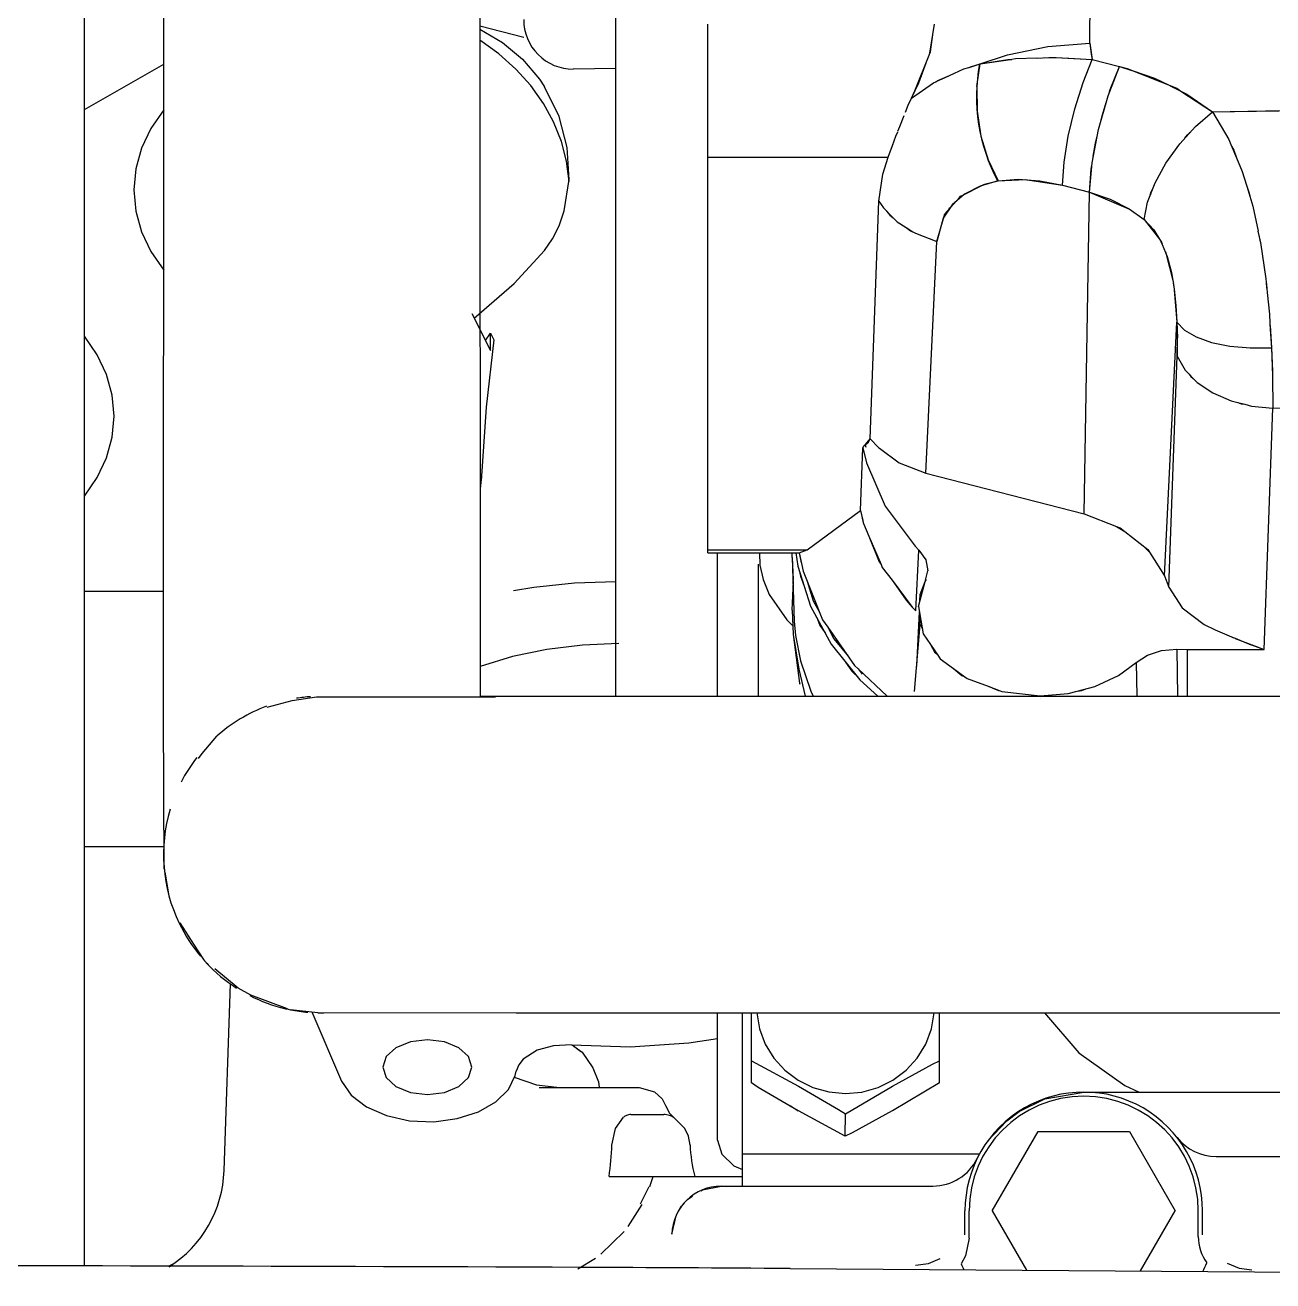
# Model space of a CAD drawing. Extents: x 1551 to 113148, y -1700 to 77018.
# Drawn here: x 18342.7 to 18468.8, y 12368.7 to 12495.6 of the extents above; entities that cross this region are included whole.
import ezdxf

# ---------------------------------------------------------------- set-up
doc = ezdxf.new("R2010")
doc.units = 0
doc.header["$LTSCALE"] = 500
doc.header["$MEASUREMENT"] = 0
doc.linetypes.add('SNT-025', pattern=[0.74, 0.4, -0.17, 0, -0.17])
doc.layers.get('0').update_dxf_attribs({"linetype": 'CONTINUOUS'})
doc.layers.add('GENERATORSETT', color=7, linetype='CONTINUOUS')

# ---------------------------------------------------------------- blocks, each defined once
blk = doc.blocks.new('GENERATOR-CENTER')
for p, q in [((-2403.6, 337.74), (-2403.59, 450.4)), ((-2371.63, 449.22), (-2371.62, 339.48)), ((-2411.61, 281.95), (-2411.61, 426.95)), ((-2357.89, 339.5), (-2357.89, 423.16)), ((-2309.98, 405.54), (-2309.96, 411.09)), ((-2348.61, 404.3), (-2348.61, 407.43)), ((-2326.15, 404.5), (-2325.69, 407.43)), ((-2371.63, 407.27), (-2367.21, 406.13)), ((-2371.63, 406.95), (-2369.34, 405.59)), ((-2348.61, 404.81), (-2348.61, 406.71)), ((-2326.1, 404.66), (-2325.82, 406.63)), ((-2369.71, 404.44), (-2371.63, 405.83)), ((-2369.34, 405.59), (-2367.34, 403.92)), ((-2318.31, 404.33), (-2314.23, 405.18)), ((-2318.31, 404.33), (-2314.23, 405.18)), ((-2314.23, 405.18), (-2309.98, 405.54)), ((-2314.23, 405.18), (-2309.98, 405.54)), ((-2309.98, 405.54), (-2309.87, 404.42)), ((-2309.98, 405.54), (-2309.74, 403.89)), ((-2368, 402.9), (-2369.71, 404.44)), ((-2367.34, 403.92), (-2365.6, 401.87)), ((-2348.61, 400.69), (-2348.61, 404.3)), ((-2348.61, 401.46), (-2348.61, 403.6)), ((-2327.68, 400.69), (-2326.22, 404.3)), ((-2326.22, 404.3), (-2326.15, 404.5)), ((-2326.14, 404.56), (-2326.1, 404.66)), ((-2321.08, 403.42), (-2318.31, 404.33)), ((-2321.08, 403.42), (-2318.31, 404.33)), ((-2321.08, 403.42), (-2318, 403.88)), ((-2321.08, 403.42), (-2318.28, 403.87)), ((-2318.28, 403.87), (-2317.88, 403.89)), ((-2317.89, 403.9), (-2317.49, 403.96)), ((-2317.49, 403.96), (-2315.31, 404.03)), ((-2315.37, 404.01), (-2314.13, 404.07)), ((-2314.57, 404.05), (-2314, 404.07)), ((-2314.13, 404.07), (-2313.8, 404.07)), ((-2313.81, 404.08), (-2313.67, 404.08)), ((-2313.67, 404.08), (-2313.4, 404.07)), ((-2313.43, 404.06), (-2312.1, 404.02)), ((-2312.83, 404.04), (-2309.74, 403.89)), ((-2312.39, 404.03), (-2312.37, 404.02)), ((-2312.18, 404.02), (-2312.16, 404.01)), ((-2312.1, 404.02), (-2309.74, 403.89)), ((-2311.18, 403.97), (-2311.18, 403.96)), ((-2311.18, 403.97), (-2311.18, 403.96)), ((-2310.68, 403.94), (-2310.68, 403.93)), ((-2310.68, 401.56), (-2309.74, 403.89)), ((-2310.68, 401.56), (-2309.74, 403.89)), ((-2309.87, 404.42), (-2309.74, 403.89)), ((-2309.74, 403.89), (-2306.99, 403.18)), ((-2309.74, 403.89), (-2306.99, 403.18)), ((-2411.61, 398.81), (-2403.59, 403.39)), ((-2366.49, 401.23), (-2368, 402.9)), ((-2362.21, 402.92), (-2357.89, 403.01)), ((-2362.21, 402.89), (-2362.21, 402.92)), ((-2327.29, 401.51), (-2326.52, 403.55)), ((-2324.19, 402.25), (-2322.71, 402.92)), ((-2322.71, 402.92), (-2322.21, 403.07)), ((-2322.22, 403.06), (-2322.06, 403.13)), ((-2322.18, 403.08), (-2321.08, 403.42)), ((-2322.06, 403.13), (-2321.08, 403.42)), ((-2321.42, 401.14), (-2321.08, 403.42)), ((-2321.13, 403.43), (-2321.08, 403.42)), ((-2308.15, 400.21), (-2306.99, 403.18)), ((-2307.93, 400.85), (-2306.99, 403.18)), ((-2306.99, 403.18), (-2305.75, 402.77)), ((-2306.99, 403.18), (-2306.21, 402.95)), ((-2306.21, 402.95), (-2301.21, 400.96)), ((-2306.16, 402.9), (-2306.16, 402.93)), ((-2306.16, 402.9), (-2306.16, 402.93)), ((-2305.61, 402.72), (-2303.44, 402)), ((-2365.21, 399.44), (-2366.49, 401.23)), ((-2365.6, 401.87), (-2365.11, 401.11)), ((-2363.63, 398.12), (-2365.11, 401.11)), ((-2328.02, 399.96), (-2325.79, 401.52)), ((-2328.02, 399.96), (-2327.29, 401.51)), ((-2327.37, 401.44), (-2327.35, 401.38)), ((-2327.08, 402.07), (-2327.07, 402.19)), ((-2327.05, 402.25), (-2327.05, 402.17)), ((-2325.79, 401.52), (-2325.55, 401.63)), ((-2325.55, 401.62), (-2325.35, 401.76)), ((-2325.53, 401.64), (-2324.3, 402.2)), ((-2325.35, 401.76), (-2324.17, 402.25)), ((-2321.42, 401.14), (-2321.39, 398.66)), ((-2311.51, 398.9), (-2310.68, 401.56)), ((-2311.51, 398.9), (-2310.68, 401.56)), ((-2303.44, 402), (-2301.91, 401.24)), ((-2301.87, 401.22), (-2300.19, 400.38)), ((-2348.61, 397.1), (-2348.61, 400.69)), ((-2348.61, 397.92), (-2348.61, 400.2)), ((-2328.35, 399.25), (-2328.02, 399.96)), ((-2328.02, 399.96), (-2327.68, 400.69)), ((-2328.02, 399.95), (-2328.02, 399.96)), ((-2328.02, 399.96), (-2328.01, 399.96)), ((-2309.12, 396.81), (-2308.15, 400.21)), ((-2308.05, 400.47), (-2307.93, 400.85)), ((-2301.21, 400.96), (-2300.79, 400.68)), ((-2300.79, 400.68), (-2297.61, 398.6)), ((-2300.19, 400.38), (-2297.61, 398.6)), ((-2403.59, 398.78), (-2404.89, 396.91)), ((-2364.18, 397.56), (-2365.21, 399.44)), ((-2328.63, 398.56), (-2328.35, 399.25)), ((-2321.39, 398.66), (-2321.01, 396.13)), ((-2312.17, 396.14), (-2311.51, 398.9)), ((-2312.17, 396.14), (-2311.51, 398.9)), ((-2308.76, 398.19), (-2308.34, 399.52)), ((-2299.32, 397.11), (-2297.61, 398.6)), ((-2297.62, 398.59), (-2297.61, 398.6)), ((-2297.61, 398.6), (-2276.6, 398.9)), ((-2297.61, 398.6), (-2278.14, 398.9)), ((-2297.61, 398.6), (-2295.93, 395.78)), ((-2363.4, 395.6), (-2364.18, 397.56)), ((-2362.8, 394.97), (-2363.63, 398.12)), ((-2329.27, 396.94), (-2329.14, 397.28)), ((-2329.21, 397.1), (-2328.74, 398.23)), ((-2308.96, 397.36), (-2308.76, 398.19)), ((-2404.89, 396.91), (-2405.84, 394.9)), ((-2348.61, 396.58), (-2348.61, 397.1)), ((-2348.61, 393.99), (-2348.61, 396.88)), ((-2329.93, 395.19), (-2329.6, 396.11)), ((-2329.6, 396.11), (-2329.41, 396.58)), ((-2329.39, 396.63), (-2329.21, 397.1)), ((-2321.01, 396.13), (-2320.28, 393.72)), ((-2312.59, 393.49), (-2312.17, 396.14)), ((-2312.59, 393.49), (-2312.17, 396.14)), ((-2309.77, 393.43), (-2309.12, 396.81)), ((-2309.42, 395.43), (-2309.22, 396.27)), ((-2300.91, 395.34), (-2299.32, 397.11)), ((-2300.38, 395.93), (-2300.13, 396.25)), ((-2300.13, 396.25), (-2299.85, 396.52)), ((-2405.84, 394.9), (-2406.41, 392.82)), ((-2362.88, 393.59), (-2363.4, 395.6)), ((-2362.63, 391.76), (-2362.8, 394.97)), ((-2330.38, 393.99), (-2329.87, 395.34)), ((-2330.38, 393.99), (-2329.93, 395.19)), ((-2309.64, 394.11), (-2309.42, 395.43)), ((-2302.3, 393.41), (-2300.91, 395.34)), ((-2295.93, 395.78), (-2295.66, 395.13)), ((-2295.67, 395.13), (-2295.44, 394.72)), ((-2295.63, 395.06), (-2295.16, 393.95)), ((-2295.44, 394.72), (-2295.16, 393.95)), ((-2362.63, 391.55), (-2362.88, 393.59)), ((-2348.61, 393.99), (-2330.38, 393.99)), ((-2348.61, 393.99), (-2330.38, 393.99)), ((-2348.61, 354.33), (-2348.61, 393.99)), ((-2348.61, 354.33), (-2348.61, 393.99)), ((-2330.92, 392.29), (-2330.38, 393.99)), ((-2330.38, 393.99), (-2330.38, 393.99)), ((-2320.28, 393.72), (-2319.26, 391.6)), ((-2312.75, 391.17), (-2312.59, 393.49)), ((-2312.75, 391.17), (-2312.59, 393.49)), ((-2310.03, 390.47), (-2309.77, 393.43)), ((-2302.3, 393.41), (-2302.29, 393.42)), ((-2295.16, 393.95), (-2294.58, 392.55)), ((-2406.41, 392.82), (-2406.61, 390.69)), ((-2331.31, 389.55), (-2330.92, 392.29)), ((-2310.03, 390.47), (-2309.86, 392.79)), ((-2309.86, 392.79), (-2309.79, 393.17)), ((-2303.4, 391.41), (-2302.3, 393.41)), ((-2302.3, 393.4), (-2302.3, 393.41)), ((-2294.58, 392.55), (-2294.16, 391.17)), ((-2363.12, 388.57), (-2362.63, 391.76)), ((-2322.75, 390.2), (-2320.99, 391.1)), ((-2321.06, 391.07), (-2322.65, 390.27)), ((-2319.26, 391.6), (-2321.06, 391.07)), ((-2320.99, 391.1), (-2320.69, 391.25)), ((-2320.69, 391.25), (-2320.38, 391.33)), ((-2320.38, 391.33), (-2319.27, 391.6)), ((-2319.3, 391.58), (-2319.26, 391.6)), ((-2319.27, 391.6), (-2319.26, 391.6)), ((-2319.26, 391.6), (-2317.24, 391.77)), ((-2319.26, 391.6), (-2316.54, 391.76)), ((-2317.24, 391.77), (-2315.06, 391.62)), ((-2316.54, 391.76), (-2312.75, 391.17)), ((-2315.06, 391.62), (-2312.75, 391.17)), ((-2312.75, 391.17), (-2310.03, 390.47)), ((-2312.75, 391.17), (-2310.03, 390.47)), ((-2304.15, 389.47), (-2303.4, 391.41)), ((-2294.17, 391.17), (-2293.89, 390.38)), ((-2294.13, 391.06), (-2293.53, 389.05)), ((-2406.61, 390.69), (-2406.42, 388.55)), ((-2324.66, 388.26), (-2323.15, 389.94)), ((-2322.65, 390.27), (-2323.91, 389.19)), ((-2323.15, 389.94), (-2323.06, 390.05)), ((-2323.06, 390.05), (-2322.75, 390.2)), ((-2310.56, 357.96), (-2310.03, 390.47)), ((-2310.56, 357.96), (-2310.03, 390.47)), ((-2310.03, 390.47), (-2307.94, 389.77)), ((-2310.03, 390.47), (-2305.99, 388.76)), ((-2307.94, 389.77), (-2306.03, 388.79)), ((-2303.9, 390.12), (-2303.82, 390.43)), ((-2303.87, 390.22), (-2303.86, 390.21)), ((-2303.85, 390.3), (-2303.83, 390.29)), ((-2303.82, 390.43), (-2303.65, 390.77)), ((-2293.89, 390.38), (-2293.75, 389.8)), ((-2406.42, 388.55), (-2405.84, 386.47)), ((-2363.63, 387.06), (-2363.12, 388.57)), ((-2332.2, 365.55), (-2331.31, 389.55)), ((-2332.2, 365.55), (-2331.31, 389.55)), ((-2331.31, 389.55), (-2330.86, 388.87)), ((-2330.86, 388.87), (-2329.88, 387.88)), ((-2330.53, 388.54), (-2330.22, 388.13)), ((-2323.91, 389.19), (-2324.81, 387.85)), ((-2324.2, 388.77), (-2324.18, 388.89)), ((-2324.14, 388.83), (-2324.11, 388.96)), ((-2306.6, 389.02), (-2306.59, 389.08)), ((-2306.6, 389.02), (-2306.59, 389.08)), ((-2306.18, 388.84), (-2306.18, 388.87)), ((-2306.18, 388.84), (-2306.18, 388.87)), ((-2306.03, 388.79), (-2304.51, 387.7)), ((-2304.51, 387.7), (-2304.15, 389.47)), ((-2293.53, 389.05), (-2292.99, 386.53)), ((-2330.22, 388.13), (-2329.88, 387.88)), ((-2329.88, 387.88), (-2329.46, 387.46)), ((-2329.46, 387.46), (-2328.54, 386.88)), ((-2325.45, 385.49), (-2324.66, 388.26)), ((-2324.81, 387.85), (-2325.45, 385.49)), ((-2324.88, 387.71), (-2324.82, 387.68)), ((-2304.51, 387.7), (-2304.51, 387.7)), ((-2304.51, 387.7), (-2303.54, 386.67)), ((-2304.51, 387.7), (-2302.94, 385.71)), ((-2405.84, 386.47), (-2404.89, 384.47)), ((-2364.29, 385.74), (-2363.63, 387.06)), ((-2328.54, 386.88), (-2328.12, 386.57)), ((-2328.54, 386.88), (-2327.89, 386.47)), ((-2328.12, 386.57), (-2327.89, 386.47)), ((-2327.89, 386.47), (-2327.62, 386.31)), ((-2327.62, 386.31), (-2325.45, 385.49)), ((-2303.54, 386.67), (-2302.96, 385.73)), ((-2293, 386.54), (-2292.83, 385.79)), ((-2292.94, 386.25), (-2292.81, 385.66)), ((-2368.16, 381.25), (-2365.11, 384.56)), ((-2365.11, 384.56), (-2364.29, 385.74)), ((-2326.58, 362.08), (-2325.45, 385.49)), ((-2326.58, 362.08), (-2325.45, 385.49)), ((-2302.95, 385.71), (-2302.76, 385.41)), ((-2302.8, 385.48), (-2302.67, 385.19)), ((-2302.76, 385.41), (-2302.67, 385.2)), ((-2302.67, 385.19), (-2302.16, 383.95)), ((-2292.83, 385.79), (-2292.8, 385.61)), ((-2292.8, 385.62), (-2292.75, 385.39)), ((-2292.75, 385.39), (-2292.21, 381.71)), ((-2404.89, 384.47), (-2403.59, 382.59)), ((-2302.36, 384.44), (-2301.55, 381.27)), ((-2302.16, 383.95), (-2301.74, 382.36)), ((-2301.74, 382.36), (-2301.57, 381.32)), ((-2372.23, 377.74), (-2368.16, 381.25)), ((-2301.56, 381.28), (-2301.46, 380.69)), ((-2301.51, 381.01), (-2301.21, 377.33)), ((-2292.21, 381.71), (-2292.18, 381.38)), ((-2292.18, 381.38), (-2292.15, 381.13)), ((-2292.17, 381.27), (-2292.1, 380.57)), ((-2292.15, 381.13), (-2292.08, 380.33)), ((-2301.46, 380.69), (-2301.29, 379)), ((-2292.07, 380.34), (-2291.85, 378.13)), ((-2372.46, 378.21), (-2370.58, 374.46)), ((-2301.29, 379), (-2301.21, 377.33)), ((-2302.43, 351.69), (-2301.21, 377.33)), ((-2301.21, 377.33), (-2300.44, 376.53)), ((-2301.21, 377.33), (-2301.14, 375.73)), ((-2301.21, 377.33), (-2301.15, 373.89)), ((-2301.21, 377.33), (-2300.44, 376.53)), ((-2291.85, 378.13), (-2291.8, 377.22)), ((-2291.8, 377.22), (-2291.75, 376.6)), ((-2291.78, 377), (-2291.64, 374.74)), ((-2410.32, 374.04), (-2411.61, 375.91)), ((-2371.08, 375.47), (-2370.58, 376.21)), ((-2370.58, 376.21), (-2370.23, 375.53)), ((-2370.58, 374.46), (-2370.58, 376.21)), ((-2301.15, 373.89), (-2301.14, 375.73)), ((-2300.44, 376.53), (-2299.24, 375.83)), ((-2300.44, 376.53), (-2299.24, 375.83)), ((-2299.24, 375.83), (-2297.68, 375.29)), ((-2299.24, 375.83), (-2297.68, 375.29)), ((-2291.75, 376.6), (-2291.64, 374.74)), ((-2291.73, 376.14), (-2291.72, 376.14)), ((-2291.73, 376.14), (-2291.72, 376.14)), ((-2370.23, 375.53), (-2371, 368.74)), ((-2297.68, 375.29), (-2295.84, 374.91)), ((-2297.68, 375.29), (-2295.84, 374.91)), ((-2295.84, 374.91), (-2293.79, 374.73)), ((-2295.84, 374.91), (-2293.79, 374.73)), ((-2293.79, 374.73), (-2291.64, 374.74)), ((-2293.79, 374.73), (-2291.64, 374.74)), ((-2291.64, 374.74), (-2291.54, 372.38)), ((-2291.64, 374.74), (-2291.53, 371.9)), ((-2409.37, 372.04), (-2410.32, 374.04)), ((-2302, 350.56), (-2301.15, 373.89)), ((-2302, 350.56), (-2301.15, 373.89)), ((-2301.15, 373.89), (-2300.36, 372.49)), ((-2408.8, 369.96), (-2409.37, 372.04)), ((-2300.36, 372.49), (-2299.95, 372.07)), ((-2299.95, 372.07), (-2299.55, 371.65)), ((-2299.95, 372.07), (-2299.8, 371.84)), ((-2291.54, 372.38), (-2291.54, 372.2)), ((-2291.53, 371.9), (-2291.49, 368.65)), ((-2299.8, 371.84), (-2299.55, 371.65)), ((-2299.55, 371.65), (-2299.15, 371.23)), ((-2299.15, 371.23), (-2297.57, 370.18)), ((-2408.61, 367.83), (-2408.8, 369.96)), ((-2297.57, 370.18), (-2295.71, 369.37)), ((-2295.71, 369.37), (-2295.02, 369.2)), ((-2371, 368.74), (-2371.51, 361.29)), ((-2295.02, 369.2), (-2294.34, 369.03)), ((-2295.02, 369.2), (-2294.7, 369.08)), ((-2294.7, 369.08), (-2294.34, 369.03)), ((-2294.34, 369.03), (-2293.65, 368.85)), ((-2293.65, 368.85), (-2291.49, 368.65)), ((-2292.38, 344.26), (-2291.49, 368.65)), ((-2292.38, 344.26), (-2291.49, 368.65)), ((-2291.49, 368.65), (-2274.37, 368.87)), ((-2408.8, 365.71), (-2408.61, 367.83)), ((-2409.37, 363.63), (-2408.8, 365.71)), ((-2332.7, 364.93), (-2332.2, 365.55)), ((-2332.35, 365.19), (-2332.2, 365.55)), ((-2332.2, 365.55), (-2331.35, 364.66)), ((-2333.18, 358.28), (-2332.92, 364.63)), ((-2333.18, 358.28), (-2332.92, 364.63)), ((-2332.92, 364.63), (-2332.79, 364.87)), ((-2332.92, 364.63), (-2332.57, 363.12)), ((-2332.92, 364.63), (-2332.57, 363.12)), ((-2332.79, 364.87), (-2332.7, 364.93)), ((-2332.7, 364.93), (-2332.35, 365.19)), ((-2332.7, 364.93), (-2332.62, 364.7)), ((-2331.35, 364.66), (-2331.26, 364.58)), ((-2331.26, 364.58), (-2329.25, 363.12)), ((-2331.26, 364.58), (-2329.25, 363.11)), ((-2410.32, 361.63), (-2409.37, 363.63)), ((-2332.57, 363.12), (-2330.69, 358.73)), ((-2332.57, 363.12), (-2330.69, 358.73)), ((-2329.25, 363.12), (-2326.58, 362.08)), ((-2326.58, 362.08), (-2310.56, 357.96)), ((-2326.58, 362.08), (-2310.56, 357.96)), ((-2411.61, 359.76), (-2410.32, 361.63)), ((-2371.54, 360.64), (-2371.51, 361.29)), ((-2338.55, 354.33), (-2333.18, 358.28)), ((-2338.55, 354.33), (-2333.18, 358.28)), ((-2333.18, 358.28), (-2332.92, 357.22)), ((-2333.18, 358.28), (-2332.95, 357.28)), ((-2330.69, 358.73), (-2327.63, 354.68)), ((-2330.69, 358.73), (-2327.63, 354.68)), ((-2310.56, 357.96), (-2307.3, 356.67)), ((-2332.95, 357.28), (-2332.92, 357.22)), ((-2332.92, 357.22), (-2332.87, 356.98)), ((-2332.87, 356.98), (-2332.32, 355.7)), ((-2307.3, 356.67), (-2306.46, 356.17)), ((-2307.3, 356.67), (-2306.93, 356.53)), ((-2332.32, 355.7), (-2331.09, 352.83)), ((-2332.32, 355.7), (-2331.28, 353.11)), ((-2306.93, 356.53), (-2306.46, 356.17)), ((-2306.91, 356.44), (-2306.91, 356.51)), ((-2306.91, 356.44), (-2306.91, 356.51)), ((-2306.85, 356.4), (-2306.85, 356.46)), ((-2306.46, 356.17), (-2304.13, 354.36)), ((-2348.61, 354.33), (-2338.55, 354.33)), ((-2348.61, 354.01), (-2348.61, 354.33)), ((-2348.61, 354.33), (-2338.55, 354.33)), ((-2339.36, 354.01), (-2338.55, 354.33)), ((-2339.36, 354.01), (-2338.55, 354.33)), ((-2327.63, 354.68), (-2327.26, 354.3)), ((-2327.63, 354.68), (-2327.26, 354.3)), ((-2327.58, 348.16), (-2327.26, 354.3)), ((-2327.58, 348.16), (-2327.26, 354.3)), ((-2327.26, 354.3), (-2326.58, 353.3)), ((-2327.26, 354.3), (-2326.58, 353.3)), ((-2304.6, 354.73), (-2303.95, 354.09)), ((-2304.13, 354.36), (-2302.43, 351.69)), ((-2348.61, 354.01), (-2339.36, 354.01)), ((-2347.61, 339.49), (-2347.61, 354.01)), ((-2343.48, 339.49), (-2343.48, 352.88)), ((-2343.39, 354.01), (-2343.34, 352.78)), ((-2340.08, 353.53), (-2340.06, 354.01)), ((-2340.08, 353.53), (-2340.06, 354.01)), ((-2340.08, 353.53), (-2340.08, 354.01)), ((-2340.08, 353.53), (-2340.08, 354.01)), ((-2340.08, 353.53), (-2339.96, 351.3)), ((-2340.08, 353.53), (-2339.96, 351.3)), ((-2340.08, 353.53), (-2339.89, 347.11)), ((-2339.71, 354.01), (-2339.49, 352.67)), ((-2339.36, 354.01), (-2338.97, 352.16)), ((-2339.36, 354.01), (-2339.2, 353.17)), ((-2339.2, 353.17), (-2339.14, 352.96)), ((-2331.28, 353.11), (-2331.09, 352.83)), ((-2331.09, 352.83), (-2330.97, 352.55)), ((-2326.58, 353.3), (-2326.37, 352.21)), ((-2326.58, 353.3), (-2326.37, 352.21)), ((-2343.34, 352.78), (-2343.01, 351.33)), ((-2339.49, 352.67), (-2338.22, 348.64)), ((-2339.37, 352.28), (-2339.25, 351.65)), ((-2339.25, 351.65), (-2338.86, 350.65)), ((-2338.97, 352.16), (-2337, 347.23)), ((-2330.97, 352.55), (-2329.97, 351.24)), ((-2326.64, 351.12), (-2326.37, 352.21)), ((-2326.64, 351.12), (-2326.37, 352.21)), ((-2302.43, 351.69), (-2302, 350.56)), ((-2302.43, 351.69), (-2302, 350.56)), ((-2366.2, 350.5), (-2368.23, 350.18)), ((-2362.07, 350.94), (-2366.2, 350.5)), ((-2357.89, 351.1), (-2362.07, 350.94)), ((-2343.01, 351.33), (-2342.4, 349.82)), ((-2340.08, 348.23), (-2339.94, 351.19)), ((-2340.08, 348.23), (-2339.94, 351.19)), ((-2338.57, 351.17), (-2337.94, 349.17)), ((-2329.97, 351.24), (-2327.94, 348.54)), ((-2329.97, 351.24), (-2328.57, 349.23)), ((-2329.88, 351.12), (-2329.88, 351.1)), ((-2329.34, 350.33), (-2328.07, 348.68)), ((-2327.31, 348.6), (-2326.64, 351.12)), ((-2327.13, 349.79), (-2326.64, 351.12)), ((-2326.64, 351.12), (-2326.5, 351.33)), ((-2326.64, 351.12), (-2326.64, 351.12)), ((-2326.64, 351.12), (-2326.64, 351.12)), ((-2302, 350.56), (-2300.66, 348.46)), ((-2302, 350.56), (-2300.66, 348.46)), ((-2411.61, 350.15), (-2403.6, 350.15)), ((-2342.4, 349.82), (-2340.61, 347.25)), ((-2337.94, 349.17), (-2337.31, 348.02)), ((-2328.57, 349.23), (-2327.94, 348.54)), ((-2327.16, 349.15), (-2327.13, 349.79)), ((-2327.13, 349.27), (-2327.13, 349.79)), ((-2340.08, 348.23), (-2339.96, 345.75)), ((-2340.08, 348.23), (-2339.96, 345.75)), ((-2338.22, 348.64), (-2336.12, 344.78)), ((-2327.94, 348.54), (-2327.88, 348.47)), ((-2327.88, 348.47), (-2327.58, 348.16)), ((-2327.59, 348.16), (-2327.58, 348.16)), ((-2327.48, 342.53), (-2327.21, 348.06)), ((-2327.31, 348.6), (-2326.82, 345.83)), ((-2300.66, 348.46), (-2298.43, 346.78)), ((-2300.66, 348.46), (-2298.43, 346.78)), ((-2340.61, 347.25), (-2340, 346.65)), ((-2339.89, 347.11), (-2339.75, 345.65)), ((-2337.59, 347.48), (-2337.27, 346.68)), ((-2337.27, 346.68), (-2336.75, 345.94)), ((-2337, 347.23), (-2336.48, 346.49)), ((-2336.48, 346.49), (-2333.79, 342.64)), ((-2336.48, 346.49), (-2335.86, 345.34)), ((-2327.7, 340.01), (-2327.13, 346.77)), ((-2327.13, 346.77), (-2327.13, 347.58)), ((-2327.13, 346.77), (-2326.91, 346.34)), ((-2298.43, 346.78), (-2297.31, 346.25)), ((-2298.43, 346.78), (-2297.31, 346.25)), ((-2339.96, 345.75), (-2339.35, 340.86)), ((-2339.96, 345.75), (-2339.41, 342.26)), ((-2339.75, 345.65), (-2339.25, 343.09)), ((-2335.86, 345.34), (-2334.43, 343.56)), ((-2326.82, 345.83), (-2326.1, 344.76)), ((-2297.31, 346.25), (-2295.68, 345.54)), ((-2295.68, 345.54), (-2295.62, 345.51)), ((-2295.61, 345.5), (-2295.57, 345.48)), ((-2295.57, 345.48), (-2295.47, 345.44)), ((-2295.46, 345.45), (-2294.04, 344.84)), ((-2295.3, 345.37), (-2292.38, 344.26)), ((-2364.86, 344.25), (-2368.33, 343.53)), ((-2361.27, 344.69), (-2364.86, 344.25)), ((-2357.61, 344.84), (-2361.27, 344.69)), ((-2336.12, 344.78), (-2333.25, 341.18)), ((-2326.1, 344.76), (-2325.67, 343.93)), ((-2326.1, 344.76), (-2325.36, 343.66)), ((-2325.67, 343.93), (-2325.36, 343.66)), ((-2304.18, 343.68), (-2302.76, 344.14)), ((-2304.18, 343.68), (-2302.76, 344.14)), ((-2302.76, 344.14), (-2301.21, 344.28)), ((-2302.76, 344.14), (-2301.21, 344.28)), ((-2301.21, 344.28), (-2300.11, 344.26)), ((-2301.21, 344.28), (-2300.11, 344.26)), ((-2301.21, 344.28), (-2301.12, 339.52)), ((-2300.11, 339.52), (-2300.11, 344.26)), ((-2300.11, 344.26), (-2292.38, 344.26)), ((-2300.11, 344.26), (-2292.38, 344.26)), ((-2294.04, 344.84), (-2292.38, 344.26)), ((-2293.9, 344.79), (-2293.68, 344.76)), ((-2293.73, 344.73), (-2293.55, 344.71)), ((-2293.18, 344.54), (-2293.12, 344.54)), ((-2293.18, 344.54), (-2293.12, 344.54)), ((-2368.33, 343.53), (-2371.62, 342.53)), ((-2339.25, 343.09), (-2338.2, 340.04)), ((-2334.68, 342.98), (-2334.04, 342.05)), ((-2325.36, 343.66), (-2325.12, 343.32)), ((-2325.12, 343.32), (-2323.76, 342.32)), ((-2307.09, 341.63), (-2305.32, 342.92)), ((-2305.32, 342.92), (-2304.18, 343.68)), ((-2305.32, 342.92), (-2304.18, 343.68)), ((-2305.32, 342.92), (-2305.23, 339.52)), ((-2339.41, 342.26), (-2338.77, 339.52)), ((-2334.04, 342.05), (-2333.66, 341.7)), ((-2333.79, 342.64), (-2333.41, 342.28)), ((-2333.41, 342.28), (-2330.49, 339.52)), ((-2333.41, 342.28), (-2333, 341.77)), ((-2323.76, 342.32), (-2322.92, 341.61)), ((-2323.76, 342.32), (-2322.64, 341.5)), ((-2322.92, 341.61), (-2322.64, 341.5)), ((-2322.64, 341.5), (-2322.39, 341.32)), ((-2309.49, 340.51), (-2307.1, 341.62)), ((-2307.1, 341.62), (-2307.09, 341.63)), ((-2307.09, 341.62), (-2307.09, 341.63)), ((-2339.35, 340.86), (-2339.31, 340.73)), ((-2333.25, 341.18), (-2331.42, 339.52)), ((-2322.39, 341.32), (-2320.26, 340.53)), ((-2320.26, 340.53), (-2319.22, 340.1)), ((-2320.26, 340.53), (-2319.06, 340.08)), ((-2311.28, 340.04), (-2309.49, 340.51)), ((-2310.81, 340.1), (-2310.39, 340.27)), ((-2393.15, 338.41), (-2390.61, 339.09)), ((-2390.61, 339.09), (-2388.14, 339.45)), ((-2388.14, 339.45), (-2370.07, 339.47)), ((-2371.62, 339.52), (-1799.18, 339.51)), ((-2338.2, 340.04), (-2337.96, 339.52)), ((-2319.22, 340.1), (-2319.06, 340.08)), ((-2319.06, 340.08), (-2318.9, 340.02)), ((-2318.9, 340.02), (-2315.02, 339.58)), ((-2315.02, 339.58), (-2312.17, 339.81)), ((-2315.02, 339.58), (-2315.02, 339.58)), ((-2315.02, 339.33), (-2315.02, 339.33)), ((-2312.17, 339.81), (-2311.28, 340.04)), ((-2311.28, 340.04), (-2310.81, 340.1)), ((-2403.53, 322.05), (-2403.6, 337.74)), ((-2399.7, 333.74), (-2398.22, 335.49)), ((-2400.09, 333.22), (-2399.7, 333.74)), ((-2411.61, 324.35), (-2403.59, 324.35)), ((-2403.48, 321.76), (-2403.06, 319.36)), ((-2401.96, 316.63), (-2400.59, 314.48)), ((-2400.59, 314.48), (-2399.58, 312.91)), ((-2396.08, 310.02), (-2398.44, 311.97)), ((-2397.49, 291.58), (-2396.83, 310.45)), ((-2394.8, 309.31), (-2396.08, 310.02)), ((-2391.09, 307.95), (-2394.8, 309.31)), ((-2390.76, 307.88), (-2388, 307.57)), ((-2388.63, 307.62), (-2385.61, 300.62)), ((-2388, 307.57), (-2367.96, 307.53)), ((-2367.96, 307.53), (-2366.21, 307.53)), ((-2366.21, 307.54), (-2344.19, 307.54)), ((-2347.61, 294.67), (-2347.61, 307.54)), ((-2345.11, 293.27), (-2345.1, 307.54)), ((-2345.1, 307.52), (-1646.61, 307.54)), ((-2344.19, 302.69), (-2344.19, 307.52)), ((-2343.66, 307.52), (-2343.38, 305.9)), ((-2325.99, 305.9), (-2325.71, 307.52)), ((-2325.19, 302.67), (-2325.19, 307.52)), ((-2314.58, 307.52), (-2311.09, 303.5)), ((-2343.38, 305.9), (-2342.8, 304.36)), ((-2326.58, 304.36), (-2325.99, 305.9)), ((-2378.66, 304.6), (-2380.12, 304)), ((-2376.94, 304.81), (-2378.66, 304.6)), ((-2375.22, 304.6), (-2376.94, 304.81)), ((-2373.76, 304), (-2375.22, 304.6)), ((-2350.51, 304.51), (-2347.61, 304.92)), ((-2380.12, 304), (-2381.1, 303.1)), ((-2372.78, 303.1), (-2373.76, 304)), ((-2365.85, 303.74), (-2367.26, 302.83)), ((-2364.2, 304.21), (-2365.85, 303.74)), ((-2362.39, 304.29), (-2364.2, 304.21)), ((-2362.39, 304.29), (-2356.44, 304.11)), ((-2362.3, 304.28), (-2361.48, 303.65)), ((-2362.13, 304.15), (-2361.31, 303.57)), ((-2361.31, 303.57), (-2360.22, 301.98)), ((-2356.44, 304.11), (-2350.51, 304.51)), ((-2342.8, 304.36), (-2341.93, 302.95)), ((-2327.45, 302.95), (-2326.58, 304.36)), ((-2311.09, 303.5), (-2306.45, 300.17)), ((-2381.1, 303.1), (-2381.44, 302.04)), ((-2372.44, 302.04), (-2372.78, 303.1)), ((-2367.71, 302.26), (-2367.97, 301.64)), ((-2367.26, 302.83), (-2367.71, 302.26)), ((-2344.2, 300.46), (-2344.19, 302.69)), ((-2344.19, 302.69), (-2339.45, 300.13)), ((-2341.93, 302.95), (-2340.81, 301.73)), ((-2329.94, 300.13), (-2325.88, 302.35)), ((-2328.57, 301.72), (-2327.45, 302.95)), ((-2325.88, 302.35), (-2325.19, 302.67)), ((-2325.2, 300.44), (-2325.19, 302.67)), ((-2381.44, 302.04), (-2381.1, 300.98)), ((-2381.1, 300.98), (-2380.12, 300.08)), ((-2373.76, 300.08), (-2372.78, 300.98)), ((-2372.78, 300.98), (-2372.44, 302.04)), ((-2368.75, 299.78), (-2368.08, 301.21)), ((-2368.18, 301.03), (-2365.91, 300.26)), ((-2368.08, 301.21), (-2367.97, 301.64)), ((-2360.22, 301.98), (-2359.64, 300.56)), ((-2340.81, 301.73), (-2339.48, 300.73)), ((-2329.9, 300.72), (-2328.57, 301.72)), ((-2385.61, 300.62), (-2384.65, 299.21)), ((-2380.12, 300.08), (-2378.66, 299.48)), ((-2375.22, 299.48), (-2373.76, 300.08)), ((-2370.02, 298.52), (-2368.75, 299.78)), ((-2365.91, 300.26), (-2363.54, 300)), ((-2365.66, 300), (-2358.95, 300)), ((-2359.64, 300.56), (-2359.57, 300)), ((-2358.95, 300), (-2355.55, 300)), ((-2355.55, 300), (-2353.98, 299.55)), ((-2353.98, 299.55), (-2353.23, 298.83)), ((-2343.52, 300), (-2344.2, 300.46)), ((-2339.46, 297.64), (-2343.52, 300)), ((-2339.48, 300.73), (-2337.98, 299.98)), ((-2339.44, 300.13), (-2335.38, 297.77)), ((-2337.98, 299.98), (-2336.37, 299.53)), ((-2336.37, 299.53), (-2334.7, 299.37)), ((-2334.7, 297.31), (-2329.95, 300.12)), ((-2334.7, 299.37), (-2333.02, 299.52)), ((-2333.02, 299.52), (-2331.4, 299.98)), ((-2331.4, 299.98), (-2329.9, 300.72)), ((-2325.2, 300.44), (-2329.95, 297.63)), ((-2314.53, 298.83), (-2310.61, 299.52)), ((-2310.61, 299.52), (-2310.35, 299.52)), ((-2310.35, 299.52), (-2270.86, 299.52)), ((-2306.45, 300.17), (-2305.01, 299.52)), ((-2384.65, 299.21), (-2383.1, 298.02)), ((-2378.66, 299.48), (-2376.94, 299.27)), ((-2376.94, 299.27), (-2375.22, 299.48)), ((-2371.79, 297.52), (-2370.02, 298.52)), ((-2353.23, 298.83), (-2352.89, 298.15)), ((-2317.13, 297.56), (-2314.53, 298.83)), ((-2383.1, 298.02), (-2381.08, 297.14)), ((-2381.08, 297.14), (-2378.75, 296.63)), ((-2373.92, 296.84), (-2371.79, 297.52)), ((-2357.94, 295.84), (-2357.13, 296.97)), ((-2356.37, 297.26), (-2353.05, 297.26)), ((-2352.89, 298.15), (-2352.48, 297.38)), ((-2352.48, 297.38), (-2352.04, 296.95)), ((-2350.92, 295.84), (-2352.07, 296.97)), ((-2340.29, 298.17), (-2339.46, 297.64)), ((-2334.71, 295.08), (-2339.45, 297.64)), ((-2335.38, 297.77), (-2334.7, 297.31)), ((-2334.71, 295.08), (-2334.7, 297.31)), ((-2329.96, 297.63), (-2334.02, 295.41)), ((-2318.37, 296.61), (-2317.13, 297.56)), ((-2378.75, 296.63), (-2376.28, 296.53)), ((-2376.28, 296.53), (-2373.92, 296.84)), ((-2358.29, 294.17), (-2357.94, 295.84)), ((-2350.55, 295.05), (-2350.92, 295.84)), ((-2320.32, 294.57), (-2318.37, 296.61)), ((-2350.39, 294.17), (-2350.55, 295.05)), ((-2347.61, 294.67), (-2347.18, 293.25)), ((-2334.02, 295.41), (-2334.71, 295.08)), ((-2319.85, 287.52), (-2315.23, 295.52)), ((-2315.23, 295.52), (-2305.99, 295.52)), ((-2305.99, 295.52), (-2301.37, 287.52)), ((-2347.18, 293.25), (-2345.98, 292.06)), ((-2345.11, 290.02), (-2345.11, 293.27)), ((-2345.11, 293.27), (-2321.1, 293.27)), ((-2345.98, 292.06), (-2345.11, 291.7)), ((-2297.24, 293.02), (-2273.11, 293.02)), ((-2358.57, 291), (-2354.13, 291)), ((-2354.46, 289.97), (-2354.13, 291)), ((-2354.13, 291), (-2351.77, 291)), ((-2351.77, 291), (-2348.99, 291)), ((-2348.99, 291), (-2345.11, 291)), ((-2355.39, 288.24), (-2354.53, 289.99)), ((-2349.29, 289.55), (-2349.13, 289.64)), ((-2349.13, 289.64), (-2347.24, 290.02)), ((-2347.24, 290.02), (-2325.86, 290.02)), ((-2356.64, 285.93), (-2355.24, 288.16)), ((-2350.65, 288.66), (-2350.16, 289.01)), ((-2352.24, 285.15), (-2351.8, 287.03)), ((-2351.8, 287.03), (-2351.73, 287.16)), ((-2351.42, 287.72), (-2351.27, 287.98)), ((-2322.61, 285.1), (-2322.61, 287.52)), ((-2322.19, 284.77), (-2322.19, 287.52)), ((-2319.85, 287.52), (-2316.38, 281.52)), ((-2304.88, 281.44), (-2301.37, 287.52)), ((-2299.03, 284.92), (-2299.03, 287.52)), ((-2298.61, 285.1), (-2298.61, 287.52)), ((-2359.42, 283.13), (-2357.05, 285.42)), ((-2322.19, 284.77), (-2322.55, 282.96)), ((-2403.09, 281.93), (-2402.57, 282.19)), ((-2361.74, 281.65), (-2359.94, 282.74)), ((-2327.61, 282.02), (-2326.31, 282.19)), ((-2326.31, 282.19), (-2325.11, 282.69)), ((-2322.55, 282.96), (-2323, 282.15)), ((-2296.11, 282.22), (-2294.9, 281.72)), ((-2340.27, 281.7), (-2167.36, 280.44)), ((-2294.9, 281.72), (-2293.61, 281.55))]:
    blk.add_line(p, q)
for centre, radius, start, end in [((-2362.21, 407.9), 5, 179.8483, 269.9841), ((-2303.58, 400.09), 17.87, 169.2194, 208.4134), ((-2387.61, 323.52), 16, 94.0865, 99.1853), ((-2387.61, 323.52), 16, 110.4112, 131.5597), ((-2387.61, 323.52), 16, 142.1607, 152.7082), ((-2387.61, 323.52), 16, 163.3527, 205.6538), ((-2387.61, 323.52), 16, 205.6773, 219.9733), ((-2387.61, 323.52), 16, 221.5597, 226.8283), ((-2387.61, 323.52), 16, 223.1091, 237.442), ((-2387.61, 323.52), 16, 242.9718, 256.511), ((-2387.61, 323.52), 16, 254.9731, 258.6041), ((-2387.61, 323.52), 16, 258.6185, 264.9277), ((-2387.61, 323.52), 16, 268.559, 270.6975), ((-2310.61, 287.52), 12, 359.9996, 180.0004), ((-2310.61, 287.52), 11.58, 0.0085, 179.9915), ((-2356.18, 295.76), 1.54, 114.5105, 128.077), ((-2356.36, 296.15), 1.11, 90.5072, 114.6122), ((-2353.07, 295.54), 1.72, 69.964, 89.4578), ((-2353.29, 294.9), 2.4, 59.4398, 70.1988), ((-2297.24, 298.02), 5, 218.1445, 270), ((-2385.14, 295), 26.86, 351.4381, 358.2347), ((-2334.31, 294.92), 16.1, 182.6611, 194.0907), ((-2325.86, 295.02), 5, 269.9997, 333.8214), ((-2325.86, 295.02), 5, 270, 333.821), ((-2409.48, 292), 12, 302.4257, 358.0006), ((-2347.24, 285.02), 5, 90.0007, 178.4993), ((-2347.24, 285.02), 5, 133.2238, 143.7813), ((-2294.41, 284.93), 4.62, 180.0577, 215.3318), ((-2553.46, -56717.89), 57000.02, 89.807036, 89.989734), ((-2379.71, -5204.95), 5486.78, 89.58812, 89.80973), ((-2310.61, 287.52), 13.5, 203.4242, 206.1586), ((-2310.61, 287.52), 13.5, 333.0045, 337.0559)]:
    blk.add_arc(centre, radius, start, end)

msp = doc.modelspace()

# ---------------------------------------------------------------- block references
at = {"layer": 'GENERATORSETT', "linetype": 'SNT-025'}
msp.add_blockref('GENERATOR-CENTER', (20760.293, 12088.276), dxfattribs=at)

doc.saveas('drawing.dxf')
